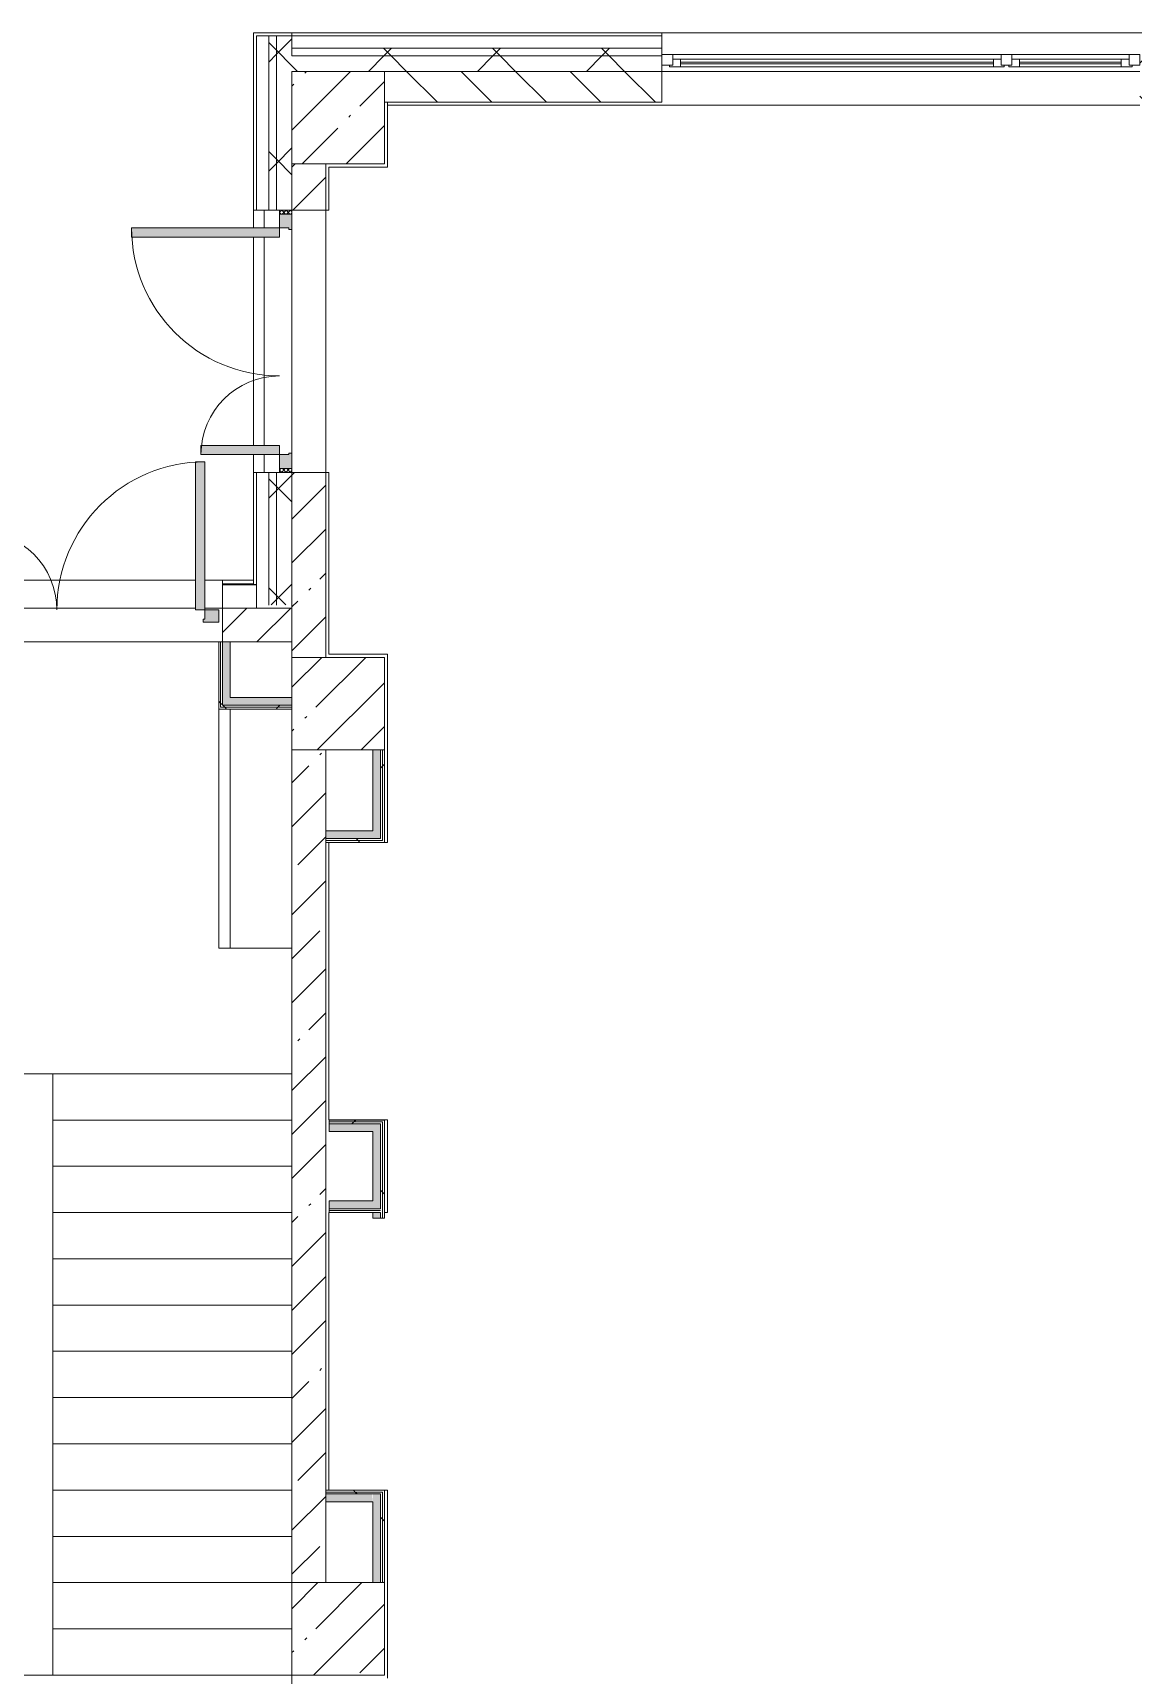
# Model space of a CAD drawing. Header units: millimetres. Extents: x 81711 to 274967, y -8553 to 29000.
# Drawn here: x 188436 to 195574, y 16700 to 27350 of the extents above; entities that cross this region are included whole.
import ezdxf

# ---------------------------------------------------------------- set-up
doc = ezdxf.new("R2010")
doc.units = ezdxf.units.MM
for name, color, linetype, lineweight, true_color in [('A-DOOR-5', 7, 'Continuous', 5, 0xe2e2e2), ('A-DOOR-6', 7, 'Continuous', 5, 0xaaaaaa), ('A-DOOR-FRAM-4', 7, 'Continuous', 5, 0xaaaaaa), ('A-FLOR-2', 7, 'Continuous', 5, 0xaaaaaa), ('I-WALL-25', 7, 'Continuous', 5, 0xe7e7e7), ('I-WALL-26', 7, 'Continuous', 9, 0xe7e7e7)]:
    doc.layers.add(name, color=color, linetype=linetype, lineweight=lineweight, true_color=true_color)
for name, color, linetype, lineweight in [('A-GLAZ-3', 7, 'Continuous', 5), ('A-WALL', 7, 'Continuous', 9), ('A-WALL-10', 7, 'Continuous', 5), ('I-WALL-27', 7, 'Continuous', 5), ('S-COLS-1', 7, 'Continuous', 5), ('S-STRS-MBND-1', 7, 'Continuous', 5)]:
    doc.layers.add(name, color=color, linetype=linetype, lineweight=lineweight)
pattern_1 = [(45, (147956.67, 0), (-353.5534, 353.5534), []), (135, (147956.67, 0), (-353.5534, -353.5534), [])]
pattern_2 = [(45, (147956.67, 0), (-285.123, 285.123), []), (45, (148241.8, 0), (-285.123, 285.123), [504.031, -100.806, 16.764, -84.042])]
pattern_3 = [(45, (147956.7, 0), (-530.33, 530.33), []), (135, (147956.7, 0), (-530.33, -530.33), [])]

# ---------------------------------------------------------------- blocks, each defined once
blk = doc.blocks.new('BSC_Колонна _Прямоугольная - 600х600-V91-1_5_3_птичка')
at = {"layer": 'S-COLS-1'}
h = blk.add_hatch(dxfattribs=at)
h.set_pattern_fill('FP_109', color=256, style=0, pattern_type=2)
h.set_pattern_definition([(45, (-42460, -26800), (-285.123, 285.123), []), (45, (-42174.88, -26800), (-285.123, 285.123), [504.031, -100.806, 16.764, -84.042])])
h.paths.add_polyline_path([(-60, -300), (300, -300), (300, 300), (-300, 300), (-300, -300), (-80, -300)])
for p, q in [((300, 300), (-300, 300)), ((-300, 300), (-300, -300)), ((300, -300), (300, 300)), ((-300, -300), (300, -300))]:
    blk.add_line(p, q, dxfattribs=at)
blk = doc.blocks.new('BSC_Колонна _Прямоугольная - 600х600-V101-1_5_3_птичка')
at = {"layer": 'S-COLS-1'}
h = blk.add_hatch(dxfattribs=at)
h.set_pattern_fill('FP_118', color=256, style=0, pattern_type=2)
h.set_pattern_definition([(45, (-42460, -17000), (-285.123, 285.123), []), (45, (-42174.88, -17000), (-285.123, 285.123), [504.031, -100.806, 16.764, -84.042])])
h.paths.add_polyline_path([(-60, -300), (300, -300), (300, 300), (-300, 300), (-300, -300)])
for p, q in [((300, 300), (-300, 300)), ((-300, 300), (-300, -300)), ((300, -300), (300, 300)), ((-300, -300), (300, -300))]:
    blk.add_line(p, q, dxfattribs=at)
blk = doc.blocks.new('BSC_Колонна _Прямоугольная - 600х600-V102-1_5_3_птичка')
at = {"layer": 'S-COLS-1'}
h = blk.add_hatch(dxfattribs=at)
h.set_pattern_fill('FP_119', color=256, style=0, pattern_type=2)
h.set_pattern_definition([(45, (-42460, -23000), (-285.123, 285.123), []), (45, (-42174.88, -23000), (-285.123, 285.123), [504.031, -100.806, 16.764, -84.042])])
h.paths.add_polyline_path([(300, -300), (300, 300), (-300, 300), (-300, -300), (134, -300)])
for p, q in [((300, 300), (-300, 300)), ((-300, 300), (-300, -300)), ((300, -300), (300, 300)), ((-300, -300), (300, -300))]:
    blk.add_line(p, q, dxfattribs=at)
blk = doc.blocks.new('110_Дверь_СКБ_2Ст_Наружная - ДН-1_л__ Двухстворчатая 1350 х3200 _ЛК_ в свету с верхним остеклением 2-22448815-1_5_3_птичка')
at = {"layer": 'A-DOOR-5'}
for points in [[(754.5, -91), (754.5, 869), (694.5, 869), (694.5, -91)], [(-655.5, -91), (-655.5, 419), (-715.5, 419), (-715.5, -91)]]:
    blk.add_hatch(color=256, dxfattribs=at).paths.add_polyline_path(points)
h = blk.add_hatch(color=256, dxfattribs=at)
h.paths.add_polyline_path([(844.5, -171), (844.5, -91), (754.5, -91), (754.5, -151), (744.5, -151), (744.5, -171), (823.5, -171)])
h.paths.add_polyline_path([(-715.5, -171), (-705.5, -171), (-705.5, -151), (-715.5, -151), (-715.5, -91), (-805.5, -91), (-805.5, -171)])
at = {"layer": 'A-DOOR-6'}
for p, q in [((754.5, 869), (694.5, 869)), ((694.5, 869), (694.5, -91)), ((754.5, -91), (754.5, 869)), ((-715.5, 419), (-715.5, -91)), ((-655.5, 419), (-715.5, 419)), ((-655.5, -91), (-655.5, 419)), ((-715.5, -91), (-655.5, -91)), ((694.5, -91), (754.5, -91))]:
    blk.add_line(p, q, dxfattribs=at)
for centre, radius, start, end in [((754.5, -91), 960, 90, 180), ((-715.5, -91), 510, 0, 90)]:
    blk.add_arc(centre, radius, start, end, dxfattribs=at)
at = {"layer": 'A-DOOR-FRAM-4'}
for p, q in [((-715.5, -91), (-805.5, -91)), ((-805.5, -91), (-805.5, -171)), ((-715.5, -151), (-715.5, -91)), ((754.5, -91), (754.5, -151)), ((844.5, -91), (754.5, -91)), ((844.5, -171), (844.5, -91)), ((-805.5, -171), (-705.5, -171)), ((-705.5, -151), (-715.5, -151)), ((-705.5, -171), (-705.5, -151)), ((754.5, -151), (744.5, -151)), ((744.5, -151), (744.5, -171)), ((744.5, -171), (844.5, -171))]:
    blk.add_line(p, q, dxfattribs=at)
blk = doc.blocks.new('120_Окно_СКБ_2Ст - 120_Окно_СКБ_2Ст 3100х2500 _мал_створка слева_-22273855-1_5_3_птичка')
at = {"layer": 'A-GLAZ-3'}
for p, q in [((-1550, -75), (-1550, -5)), ((-1550, -5), (-1480, -5)), ((1550, -5), (-1550, -5)), ((-1480, -75), (-1550, -75)), ((-1550, -75), (-1500, -75)), ((-1480, -75), (-1500, -75)), ((-1500, -75), (-1500, -85)), ((-1500, -85), (670, -85)), ((670, -85), (-1500, -85)), ((-1480, -5), (-1480, -75)), ((650, -35), (-1480, -35)), ((-1480, -35), (-1480, -75)), ((-1430, -85), (-1430, -35)), ((-1430, -55), (600, -55)), ((600, -65), (-1430, -65)), ((600, -85), (600, -35)), ((650, -75), (650, -5)), ((650, -5), (720, -5)), ((650, -75), (650, -35)), ((720, -75), (650, -75)), ((670, -75), (650, -75)), ((670, -75), (700, -75)), ((670, -85), (670, -75)), ((720, -75), (700, -75)), ((700, -75), (700, -85)), ((700, -85), (1500, -85)), ((1500, -85), (700, -85)), ((720, -5), (720, -75)), ((1480, -35), (720, -35)), ((720, -35), (720, -75)), ((770, -85), (770, -35)), ((770, -55), (1430, -55)), ((1430, -65), (770, -65)), ((1430, -85), (1430, -35)), ((1480, -75), (1480, -5)), ((1480, -5), (1550, -5)), ((1480, -75), (1480, -35)), ((1550, -75), (1480, -75)), ((1500, -75), (1480, -75)), ((1500, -75), (1550, -75)), ((1500, -85), (1500, -75)), ((1550, -5), (1550, -75))]:
    blk.add_line(p, q, dxfattribs=at)
blk = doc.blocks.new('110_Дверь_СКБ_2Ст_Наружная - ДН-1_л__ Двухстворчатая 1350 х3200 _ЛК_ в свету с верхним остеклением EI30-23529464-1_5_3_птичка')
at = {"layer": 'A-DOOR-5'}
for points in [[(694.5, 105), (694.5, -45), (754.5, -45), (754.5, 915), (694.5, 915), (694.5, 125)], [(-715.5, -25), (-715.5, -45), (-655.5, -45), (-655.5, 465), (-715.5, 465), (-715.5, 12.4)]]:
    blk.add_hatch(color=256, dxfattribs=at).paths.add_polyline_path(points)
h = blk.add_hatch(color=256, dxfattribs=at)
h.paths.add_polyline_path([(-805.5, -125), (-705.5, -125), (-705.5, -105), (-715.5, -105), (-715.5, -45), (-805.5, -45)])
h.paths.add_polyline_path([(744.5, -125), (844.5, -125), (844.5, -45), (754.5, -45), (754.5, -105), (744.5, -105)])
at = {"layer": 'A-DOOR-6'}
h = blk.add_hatch(dxfattribs=at)
h.set_pattern_fill('FP_178', color=256, style=0, pattern_type=2)
h.set_pattern_definition([(135, (1451.41, 189.685), (-14.14214, -14.14214), []), (225, (1451.41, 189.685), (14.14214, -14.14214), [])])
h.paths.add_polyline_path([(844.5, -125), (869.5, -125), (869.5, -45), (844.5, -45), (844.5, -105)])
at = {"layer": 'A-DOOR-FRAM-4'}
h = blk.add_hatch(dxfattribs=at)
h.set_pattern_fill('FP_179', color=256, style=0, pattern_type=2)
h.set_pattern_definition([(45, (-671.384, 189.685), (-14.1421, 14.1421), []), (135, (-671.384, 189.685), (-14.1421, -14.1421), [])])
h.paths.add_polyline_path([(-830.5, -45), (-830.5, -125), (-805.5, -125), (-805.5, -45)])
at = {"layer": 'A-DOOR-6'}
for p, q in [((754.5, 915), (694.5, 915)), ((694.5, 915), (694.5, -45)), ((754.5, -45), (754.5, 915)), ((-715.5, 465), (-715.5, -45)), ((-655.5, 465), (-715.5, 465)), ((-655.5, -45), (-655.5, 465)), ((-715.5, -45), (-655.5, -45)), ((694.5, -45), (754.5, -45))]:
    blk.add_line(p, q, dxfattribs=at)
for centre, radius, start, end in [((754.5, -45), 960, 90, 180), ((-715.5, -45), 510, 0, 90)]:
    blk.add_arc(centre, radius, start, end, dxfattribs=at)
at = {"layer": 'A-DOOR-FRAM-4'}
for p, q in [((-805.5, -45), (-830.5, -45)), ((-830.5, -45), (-830.5, -125)), ((-715.5, -45), (-805.5, -45)), ((-805.5, -45), (-805.5, -125)), ((-805.5, -125), (-805.5, -45)), ((-715.5, -105), (-715.5, -45)), ((-705.5, -105), (-715.5, -105)), ((-705.5, -125), (-705.5, -105)), ((754.5, -105), (744.5, -105)), ((744.5, -105), (744.5, -125)), ((754.5, -45), (754.5, -105)), ((844.5, -45), (754.5, -45)), ((844.5, -125), (844.5, -45)), ((869.5, -45), (844.5, -45)), ((844.5, -45), (844.5, -125)), ((869.5, -125), (869.5, -45)), ((-830.5, -125), (-805.5, -125)), ((-805.5, -125), (-705.5, -125)), ((744.5, -125), (844.5, -125)), ((844.5, -125), (869.5, -125))]:
    blk.add_line(p, q, dxfattribs=at)
blk = doc.blocks.new('Зашивка приборов отопления6 - Зашивка приборов отопления-33276534-1_5_3_птичка')
at = {"layer": 'A-WALL-10'}
for p, q in [((75235, 535), (73685, 535)), ((73685, 535), (73685, 460)), ((73685, 460), (73685, 60)), ((75235, 460), (73685, 460)), ((73685, 460), (73685, 60)), ((73685, 460), (75235, 460))]:
    blk.add_line(p, q, dxfattribs=at)

msp = doc.modelspace()

# ---------------------------------------------------------------- hatches: boundary and pattern name
at = {"layer": 'A-WALL-10'}
h = msp.add_hatch(dxfattribs=at)
h.set_pattern_fill('FP_94', color=256, style=0, pattern_type=2)
h.set_pattern_definition(pattern_1)
h.paths.add_polyline_path([(189966.7, 23639.7), (190016.7, 23641.9), (190016.7, 24500), (189966.7, 24500), (189966.7, 23640.3)])
h.paths.add_polyline_path([(190016.7, 26200), (190016.7, 27330), (189966.7, 27330), (189966.7, 26200), (190006.7, 26200)])
h = msp.add_hatch(dxfattribs=at)
h.set_pattern_fill('FP_94', color=256, style=0, pattern_type=2)
h.set_pattern_definition(pattern_1)
h.paths.add_polyline_path([(190016.7, 23639.7), (190116.7, 23641.9), (190116.7, 24500), (190016.7, 24500), (190016.7, 23640.3)])
h.paths.add_polyline_path([(190036.7, 26200), (190116.7, 26200), (190116.7, 27330), (190016.7, 27330), (190016.7, 26200)])
h = msp.add_hatch(dxfattribs=at)
h.set_pattern_fill('FP_94', color=256, style=0, pattern_type=2)
h.set_pattern_definition(pattern_1)
h.paths.add_polyline_path([(231381.8, 27200), (232926.7, 27200), (232926.7, 27250), (228306.7, 27250), (228306.7, 27200), (231181.8, 27200)])
h.paths.add_polyline_path([(218766.7, 27200), (218766.7, 27250), (216166.7, 27250), (216166.7, 27200), (218266.7, 27200)])
h.paths.add_polyline_path([(214716.7, 27200), (215066.7, 27200), (215066.7, 27250), (214116.7, 27250), (214116.7, 27200)])
h.paths.add_polyline_path([(220866.7, 27200), (222206.7, 27200), (222206.7, 27250), (220866.7, 27250), (220866.7, 27210)])
h.paths.add_polyline_path([(225206.7, 27200), (225206.7, 27250), (224306.7, 27250), (224306.7, 27200), (224706.7, 27200)])
h.paths.add_polyline_path([(205661.7, 27200), (205661.7, 27250), (204816.7, 27250), (204816.7, 27200)])
h.paths.add_polyline_path([(208214.7, 27200), (209016.7, 27200), (209016.7, 27250), (207961.7, 27250), (207961.7, 27200)])
h.paths.add_polyline_path([(196716.7, 27200), (196716.7, 27250), (195616.7, 27250), (195616.7, 27200), (196116.7, 27200)])
h.paths.add_polyline_path([(198816.7, 27200), (199716.7, 27200), (199716.7, 27250), (198816.7, 27250), (198816.7, 27210)])
h.paths.add_polyline_path([(202716.7, 27200), (202716.7, 27250), (201816.7, 27250), (201816.7, 27200), (202636.5, 27200)])
h.paths.add_polyline_path([(192516.7, 27200), (192516.7, 27250), (190116.7, 27250), (190116.7, 27200), (191480.1, 27200)])
h = msp.add_hatch(dxfattribs=at)
h.set_pattern_fill('FP_94', color=256, style=0, pattern_type=2)
h.set_pattern_definition(pattern_1)
h.paths.add_polyline_path([(190716.7, 27100), (192516.7, 27100), (192516.7, 27200), (190116.7, 27200), (190116.7, 27100)])
h.paths.add_polyline_path([(208716.7, 27100), (209016.7, 27100), (209016.7, 27200), (207961.7, 27200), (207961.7, 27100), (208214.7, 27100)])
h.paths.add_polyline_path([(232056.7, 27100), (232926.7, 27100), (232922.1, 27200), (228306.7, 27198.1), (228306.7, 27100), (231381.8, 27100)])
h.paths.add_polyline_path([(198816.7, 27100), (199716.7, 27100), (199716.7, 27200), (198816.7, 27200), (198816.7, 27140)])
h.paths.add_polyline_path([(201816.7, 27100), (202716.7, 27100), (202716.7, 27200), (201816.7, 27200), (201816.7, 27140)])
h.paths.add_polyline_path([(195816.7, 27100), (196716.7, 27100), (196716.7, 27200), (195616.7, 27200), (195616.7, 27100)])
h.paths.add_polyline_path([(215066.7, 27100), (215066.7, 27102), (215034.7, 27102), (215034.7, 27110), (215066.7, 27110), (215066.7, 27200), (214116.7, 27200), (214116.7, 27100), (215034.7, 27100)])
h.paths.add_polyline_path([(205661.7, 27100), (205661.7, 27200), (204816.7, 27200), (204816.7, 27100), (205306.7, 27100)])
h.paths.add_polyline_path([(224706.7, 27100), (225206.7, 27100), (225206.7, 27200), (224306.7, 27200), (224306.7, 27100)])
h.paths.add_polyline_path([(216198.7, 27100), (218766.7, 27100), (218766.7, 27200), (216166.7, 27200), (216166.7, 27110), (216198.7, 27110), (216198.7, 27102), (216166.7, 27100)])
h.paths.add_polyline_path([(221496.7, 27100), (222206.7, 27100), (222206.7, 27200), (220866.7, 27200), (220866.7, 27100)])
h = msp.add_hatch(dxfattribs=at)
h.set_pattern_fill('FP_105', color=256, style=0, pattern_type=2)
h.set_pattern_definition([(135, (147956.67, 0), (-176.7767, -176.7767), [])])
h.paths.add_polyline_path([(205306.7, 26900), (205661.7, 26900), (205661.7, 27100), (204816.7, 27100), (204816.7, 26900)])
h.paths.add_polyline_path([(190716.7, 26900), (192516.7, 26900), (192516.7, 27100), (190716.7, 27100), (190716.7, 27061.4)])
h.paths.add_polyline_path([(198917.7, 26900), (199716.7, 26900), (199716.7, 27100), (198816.7, 27100), (198816.7, 26900)])
h.paths.add_polyline_path([(201816.7, 26900), (202116.7, 26900), (202116.7, 27100), (201816.7, 27100), (201816.7, 26969.4)])
h.paths.add_polyline_path([(228606.7, 26900), (228606.7, 27100), (228306.7, 27100), (228306.7, 26900)])
h.paths.add_polyline_path([(208716.7, 26900), (209016.7, 26900), (209016.7, 27100), (208716.7, 27100), (208716.7, 26953.9)])
h.paths.add_polyline_path([(224706.7, 26900), (224706.7, 27100), (224306.7, 27100), (224306.7, 26900), (224384.9, 26900)])
h.paths.add_polyline_path([(215016.7, 26900), (215016.7, 27100), (214716.7, 27100), (214716.7, 26900)])
h.paths.add_polyline_path([(207961.7, 26900), (208116.7, 26900), (208116.7, 27100), (207961.7, 27100), (207961.7, 26936.5)])
h.paths.add_polyline_path([(216162.7, 26900), (218266.7, 26900), (218266.7, 27100), (216162.7, 27100), (216162.7, 27091.3)])
h.paths.add_polyline_path([(222206.7, 26900), (222206.7, 27100), (221996.7, 27100), (221996.7, 26900)])
h.paths.add_polyline_path([(221496.7, 26900), (221496.7, 27100), (220866.7, 27100), (220866.7, 26900)])
h.paths.add_polyline_path([(195616.7, 26900), (196116.7, 26900), (196116.7, 27100), (195616.7, 27100), (195616.7, 27079.6)])
h = msp.add_hatch(dxfattribs=at)
h.set_pattern_fill('FP_94', color=256, style=0, pattern_type=2)
h.set_pattern_definition(pattern_1)
h.paths.add_polyline_path([(186496.2, 23620), (186866.7, 23620), (186866.7, 23769.7), (186446.7, 23769.7), (186449, 23620)])
h.paths.add_polyline_path([(187766.7, 23620), (187966.7, 23620), (187966.7, 23769.7), (187766.7, 23769.7), (187766.7, 23627.7)])
h.paths.add_polyline_path([(189666.7, 23620), (189886.7, 23620), (189886.7, 23769.7), (189666.7, 23769.7), (189666.7, 23640.3)])
at = {"layer": 'I-WALL-25'}
for points in [[(190641.7, 22125), (190691.7, 22125), (190691.7, 22700), (190641.7, 22700), (190641.7, 22175)], [(190356.7, 22125), (190641.7, 22125), (190641.7, 22175), (190336.7, 22175), (190336.7, 22125)], [(190357.7, 20225), (190641.7, 20225), (190641.7, 20275), (190357.7, 20275)], [(190641.7, 19725), (190641.7, 19775), (190357.7, 19775), (190357.7, 19725)], [(190641.7, 17825), (190636.9, 17875), (190336.7, 17875), (190336.7, 17825)], [(190641.7, 17300), (190691.7, 17300), (190691.7, 17875), (190641.7, 17875), (190641.7, 17825)]]:
    msp.add_hatch(color=256, dxfattribs=at).paths.add_polyline_path(points)
h = msp.add_hatch(color=256, dxfattribs=at)
h.paths.add_polyline_path([(190641.7, 19662.5), (190691.7, 19662.5), (190691.7, 19700), (190641.7, 19700)])
h.paths.add_polyline_path([(190691.7, 19725), (190691.7, 20275), (190641.7, 20275), (190641.7, 19725), (190682.3, 19725)])
at = {"layer": 'I-WALL-26'}
for points in [[(189716.7, 22990), (189716.7, 23400), (189666.7, 23400), (189666.7, 22990)], [(190010.3, 22990), (190116.7, 22990), (190116.7, 23040), (189716.7, 23040), (189716.7, 22990), (189965.3, 22990)]]:
    msp.add_hatch(color=256, dxfattribs=at).paths.add_polyline_path(points)
at = {"layer": 'I-WALL-27'}
h = msp.add_hatch(dxfattribs=at)
h.set_pattern_fill('FP_74', color=256, style=0, pattern_type=2)
h.set_pattern_definition(pattern_2)
h.paths.add_polyline_path([(190230.3, 23300), (190336.7, 23300), (190336.7, 24500), (190116.7, 24500), (190116.7, 23300)])
h.paths.add_polyline_path([(190116.7, 26200), (190336.7, 26200), (190336.7, 26500), (190116.7, 26500)])
h = msp.add_hatch(dxfattribs=at)
h.set_pattern_fill('FP_74', color=256, style=0, pattern_type=2)
h.set_pattern_definition(pattern_2)
h.paths.add_polyline_path([(187966.7, 23400), (187966.7, 23620), (187766.7, 23619.7), (187766.7, 23400)])
h.paths.add_polyline_path([(189716.7, 23400), (190116.7, 23400), (190111.6, 23620), (189666.7, 23619.7), (189666.7, 23400)])
h.paths.add_polyline_path([(186716.7, 23400), (186866.7, 23400), (186866.7, 23620), (186496.7, 23619.7), (186496.7, 23420.3), (186716.7, 23420.3)])
h = msp.add_hatch(dxfattribs=at)
h.set_pattern_fill('FP_192', color=256, style=0, pattern_type=2)
h.set_pattern_definition(pattern_3)
h.paths.add_polyline_path([(189654.2, 22965), (189654.2, 23400), (189641.7, 23400), (189641.7, 22965)])
h = msp.add_hatch(dxfattribs=at)
h.set_pattern_fill('FP_192', color=256, style=0, pattern_type=2)
h.set_pattern_definition(pattern_3)
h.paths.add_polyline_path([(189654.2, 22977.5), (189666.7, 22977.5), (189666.7, 23400), (189654.2, 23400), (189654.2, 23040)])
h = msp.add_hatch(dxfattribs=at)
h.set_pattern_fill('FP_192', color=256, style=0, pattern_type=2)
h.set_pattern_definition(pattern_3)
h.paths.add_polyline_path([(190019.5, 22965), (190116.7, 22965), (190116.7, 22977.5), (189654.2, 22975), (189654.2, 22965), (190017.4, 22965)])
h = msp.add_hatch(dxfattribs=at)
h.set_pattern_fill('FP_192', color=256, style=0, pattern_type=2)
h.set_pattern_definition(pattern_3)
h.paths.add_polyline_path([(190116.7, 22977.5), (190116.7, 22990), (189666.7, 22990), (189666.7, 22977.5), (190014.9, 22977.5)])
h = msp.add_hatch(dxfattribs=at)
h.set_pattern_fill('FP_74', color=256, style=0, pattern_type=2)
h.set_pattern_definition(pattern_2)
h.paths.add_polyline_path([(190116.7, 17300), (190336.7, 17300), (190336.7, 22700), (190116.7, 22700), (190116.7, 17892.8)])
h = msp.add_hatch(dxfattribs=at)
h.set_pattern_fill('FP_192', color=256, style=0, pattern_type=2)
h.set_pattern_definition(pattern_3)
h.paths.add_polyline_path([(190704.2, 22112.5), (190704.2, 22700), (190691.7, 22700), (190691.7, 22112.5)])
h = msp.add_hatch(dxfattribs=at)
h.set_pattern_fill('FP_192', color=256, style=0, pattern_type=2)
h.set_pattern_definition(pattern_3)
h.paths.add_polyline_path([(190716.7, 22100), (190716.7, 22700), (190704.2, 22700), (190704.2, 22100)])
h = msp.add_hatch(dxfattribs=at)
h.set_pattern_fill('FP_192', color=256, style=0, pattern_type=2)
h.set_pattern_definition(pattern_3)
h.paths.add_polyline_path([(190691.4, 22112.5), (190691.7, 22112.5), (190691.7, 22125), (190336.7, 22125), (190336.7, 22112.5), (190641.7, 22112.5)])
h = msp.add_hatch(dxfattribs=at)
h.set_pattern_fill('FP_192', color=256, style=0, pattern_type=2)
h.set_pattern_definition(pattern_3)
h.paths.add_polyline_path([(190356.7, 22100), (190704.2, 22100), (190704.2, 22112.5), (190336.7, 22112.5), (190336.7, 22100)])
h = msp.add_hatch(dxfattribs=at)
h.set_pattern_fill('FP_192', color=256, style=0, pattern_type=2)
h.set_pattern_definition(pattern_3)
h.paths.add_polyline_path([(190704.2, 20287.5), (190704.2, 20300), (190357.7, 20300), (190357.7, 20287.5), (190691.7, 20287.5)])
h = msp.add_hatch(dxfattribs=at)
h.set_pattern_fill('FP_192', color=256, style=0, pattern_type=2)
h.set_pattern_definition(pattern_3)
h.paths.add_polyline_path([(190680.5, 20275), (190691.7, 20280.1), (190691.7, 20287.5), (190357.7, 20287.5), (190357.7, 20275), (190641.7, 20275)])
h = msp.add_hatch(dxfattribs=at)
h.set_pattern_fill('FP_192', color=256, style=0, pattern_type=2)
h.set_pattern_definition(pattern_3)
h.paths.add_polyline_path([(190704.2, 19662.5), (190704.2, 20287.5), (190691.7, 20287.5), (190691.7, 19662.5)])
h = msp.add_hatch(dxfattribs=at)
h.set_pattern_fill('FP_192', color=256, style=0, pattern_type=2)
h.set_pattern_definition(pattern_3)
h.paths.add_polyline_path([(190716.7, 19662.5), (190716.7, 20300), (190704.2, 20300), (190704.2, 19662.5)])
h = msp.add_hatch(dxfattribs=at)
h.set_pattern_fill('FP_192', color=256, style=0, pattern_type=2)
h.set_pattern_definition(pattern_3)
h.paths.add_polyline_path([(190704.2, 17887.5), (190704.2, 17900), (190336.7, 17900), (190336.7, 17887.5), (190691.7, 17887.5)])
h = msp.add_hatch(dxfattribs=at)
h.set_pattern_fill('FP_192', color=256, style=0, pattern_type=2)
h.set_pattern_definition(pattern_3)
h.paths.add_polyline_path([(190704.2, 17300), (190716.7, 17300), (190716.7, 17900), (190704.2, 17900), (190704.2, 17825)])
h = msp.add_hatch(dxfattribs=at)
h.set_pattern_fill('FP_192', color=256, style=0, pattern_type=2)
h.set_pattern_definition(pattern_3)
h.paths.add_polyline_path([(190691.7, 17875), (190691.4, 17887.5), (190336.7, 17887.5), (190336.7, 17875), (190641.7, 17875)])
h = msp.add_hatch(dxfattribs=at)
h.set_pattern_fill('FP_192', color=256, style=0, pattern_type=2)
h.set_pattern_definition(pattern_3)
h.paths.add_polyline_path([(190704.2, 17300), (190704.2, 17887.5), (190691.7, 17887.5), (190691.7, 17300)])

# ---------------------------------------------------------------- linework, layer by layer
at = {"layer": 'A-FLOR-2'}
for p, q in [((190736.7, 26880), (190736.7, 26480)), ((190736.7, 26480), (190356.7, 26480)), ((190356.7, 26480), (190356.7, 26200)), ((189866.7, 26200), (189866.7, 26085)), ((190356.7, 26200), (190336.7, 26200)), ((189866.7, 26025), (189866.7, 24675)), ((189866.7, 24615), (189866.7, 24500)), ((190336.7, 24500), (190356.7, 24500)), ((190356.7, 24500), (190356.7, 23320)), ((190356.7, 23320), (190736.7, 23320)), ((190736.7, 23320), (190736.7, 22100)), ((190356.7, 22100), (190356.7, 20300.5)), ((190736.7, 22100), (190716.7, 22100)), ((190356.7, 20300.5), (190736.7, 20300.5)), ((190736.7, 20300.5), (190736.7, 19700.5)), ((190356.7, 19700.5), (190356.7, 17900)), ((190736.7, 19700.5), (190715.9, 19700.5)), ((190716.7, 17900), (190736.7, 17900)), ((190736.7, 17900), (190736.7, 16680))]:
    msp.add_line(p, q, dxfattribs=at)
at = {"layer": 'A-WALL'}
for p, q in [((189886.7, 27330), (190116.7, 27330)), ((189886.7, 27330), (189886.7, 26200)), ((189966.7, 27330), (189966.7, 26200)), ((190016.7, 27330), (190016.7, 26200)), ((190116.7, 27350), (190116.7, 27200)), ((192516.7, 27330), (190116.7, 27330)), ((192516.7, 27250), (190116.7, 27250)), ((192516.7, 27200), (190116.7, 27200)), ((192516.7, 27100), (190716.7, 27100)), ((190716.7, 27100), (192516.7, 27100)), ((190116.7, 26200), (190116.7, 26500)), ((189886.7, 24500), (189886.7, 23639.7)), ((189966.7, 24500), (189966.7, 23639.7)), ((190016.7, 24500), (190016.7, 23639.7)), ((190116.7, 23639.7), (190116.7, 24500)), ((189886.7, 23772.7), (189666.7, 23772.7)), ((189886.7, 23769.7), (189666.7, 23769.7)), ((189866.7, 23772.7), (189866.7, 23777.7)), ((189666.7, 23620), (189866.7, 23620)), ((189866.7, 23620), (189866.7, 23619.7)), ((189866.7, 23619.7), (189886.7, 23619.7)), ((189654.2, 22977.5), (189654.2, 23400)), ((189716.7, 23400), (189666.7, 23400)), ((189666.7, 22990), (189666.7, 23400)), ((190116.7, 22977.5), (189654.2, 22977.5)), ((190116.7, 22990), (189666.7, 22990)), ((190691.7, 22125), (190691.7, 22700)), ((190704.2, 22112.5), (190704.2, 22700)), ((190336.7, 22175), (190336.7, 22100)), ((190336.7, 22125), (190691.7, 22125)), ((190336.7, 22112.5), (190704.2, 22112.5)), ((190704.2, 20287.5), (190357.7, 20287.5)), ((190691.7, 20275), (190357.7, 20275)), ((190691.7, 19725), (190691.7, 20275)), ((190704.2, 19662.5), (190704.2, 20287.5)), ((190357.7, 19725), (190691.7, 19725)), ((190357.7, 19712.5), (190691.7, 19712.5)), ((190691.7, 19700), (190641.7, 19700)), ((190691.7, 19662.5), (190691.7, 19700)), ((190336.7, 17900), (190336.7, 17825)), ((190704.2, 17887.5), (190336.7, 17887.5)), ((190691.7, 17875), (190336.7, 17875)), ((190691.7, 17300), (190691.7, 17875)), ((190704.2, 17300), (190704.2, 17887.5))]:
    msp.add_line(p, q, dxfattribs=at)
at = {"layer": 'A-WALL-10'}
for p, q in [((190116.7, 27350), (189866.7, 27350)), ((189866.7, 27350), (189866.7, 26200)), ((190116.7, 27350), (215066.7, 27350)), ((192516.7, 27100), (192516.7, 27350)), ((192516.7, 26900), (192516.7, 27100)), ((195616.7, 27100), (192516.7, 27100)), ((190716.7, 26900), (192516.7, 26900)), ((189866.7, 26200), (190036.7, 26200)), ((189936.7, 26085), (189936.7, 26200)), ((189936.7, 24675), (189936.7, 26025)), ((190116.7, 26075), (190116.7, 24625)), ((189936.7, 24500), (189936.7, 24615)), ((190036.7, 24500), (189866.7, 24500)), ((189866.7, 24500), (189866.7, 23777.7)), ((188141.7, 23799.7), (189491.7, 23799.7)), ((189551.7, 23799.7), (189867.3, 23799.7)), ((189666.7, 23799.7), (189666.7, 23620)), ((189866.7, 23777.7), (189666.7, 23777.7)), ((189491.7, 23619.7), (188141.7, 23619.7)), ((189666.7, 23619.7), (189551.7, 23619.7)), ((189886.7, 23639.7), (189886.7, 23619.7)), ((189886.7, 23619.7), (190116.7, 23619.7))]:
    msp.add_line(p, q, dxfattribs=at)
at = {"layer": 'I-WALL-27'}
for p, q in [((192516.7, 27100), (195616.7, 27100)), ((190736.7, 26900), (190736.7, 26880)), ((195617.3, 26880), (190736.7, 26880)), ((190336.7, 26500), (190336.7, 23300)), ((190116.7, 26200), (190336.7, 26200)), ((190336.7, 24500), (190116.7, 24500)), ((188141.7, 23620), (189491.7, 23620)), ((189551.7, 23620), (189666.7, 23620)), ((189666.7, 23620), (189666.7, 23400)), ((190116.7, 23620), (189866.7, 23620)), ((190116.7, 23639.7), (190116.7, 23300)), ((189666.7, 23400), (186496.7, 23400)), ((189641.7, 23400), (189641.7, 22965)), ((189716.7, 23400), (190116.7, 23400)), ((189716.7, 23040), (189716.7, 23400)), ((190116.7, 23040), (189716.7, 23040)), ((189641.7, 22965), (190116.7, 22965)), ((190116.7, 22700), (190116.7, 17300)), ((190336.7, 22175), (190336.7, 22700)), ((190641.7, 22700), (190641.7, 22175)), ((190716.7, 22100), (190716.7, 22700)), ((190641.7, 22175), (190336.7, 22175)), ((190336.7, 17900), (190336.7, 22100)), ((190336.7, 22100), (190716.7, 22100)), ((190716.7, 20300), (190357.7, 20300)), ((190357.7, 20300), (190357.7, 20225)), ((190716.7, 19662.5), (190716.7, 20300)), ((190357.7, 20225), (190641.7, 20225)), ((190641.7, 20225), (190641.7, 19775)), ((190641.7, 19775), (190357.7, 19775)), ((190357.7, 19775), (190357.7, 19700)), ((190357.7, 19700), (190641.7, 19700)), ((190641.7, 19700), (190641.7, 19662.5)), ((190641.7, 19662.5), (190716.7, 19662.5)), ((190716.7, 17900), (190336.7, 17900)), ((190716.7, 17300), (190716.7, 17900)), ((190336.7, 17300), (190336.7, 17825)), ((190336.7, 17825), (190641.7, 17825)), ((190641.7, 17825), (190641.7, 17300))]:
    msp.add_line(p, q, dxfattribs=at)
at = {"layer": 'S-STRS-MBND-1'}
for p, q in [((190116.7, 23400), (186716.7, 23400)), ((190116.7, 20600), (190116.7, 23400)), ((186716.7, 20600), (188566.7, 20600)), ((188566.7, 20600), (190116.7, 20600)), ((188566.7, 16700), (188566.7, 20600)), ((188566.7, 20600), (190116.7, 20600)), ((190116.7, 16700), (190116.7, 20600)), ((188566.7, 20300), (190116.7, 20300)), ((188566.7, 20300), (190116.7, 20300)), ((188566.7, 20000), (190116.7, 20000)), ((188566.7, 20000), (190116.7, 20000)), ((188566.7, 19700), (190116.7, 19700)), ((188566.7, 19700), (190116.7, 19700)), ((188566.7, 19400), (190116.7, 19400)), ((188566.7, 19400), (190116.7, 19400)), ((188566.7, 19100), (190116.7, 19100)), ((188566.7, 19100), (190116.7, 19100)), ((188566.7, 18800), (190116.7, 18800)), ((188566.7, 18800), (190116.7, 18800)), ((188566.7, 18500), (190116.7, 18500)), ((188566.7, 18500), (190116.7, 18500)), ((188566.7, 18200), (190116.7, 18200)), ((188566.7, 18200), (190116.7, 18200)), ((188566.7, 17900), (190116.7, 17900)), ((188566.7, 17900), (190116.7, 17900)), ((188566.7, 17600), (190116.7, 17600)), ((188566.7, 17600), (190116.7, 17600)), ((188566.7, 17300), (190116.7, 17300)), ((188566.7, 17300), (190116.7, 17300)), ((188566.7, 17000), (190116.7, 17000)), ((188566.7, 17000), (190116.7, 17000)), ((188566.7, 16700), (188266.7, 16700)), ((188566.7, 16700), (190116.7, 16700)), ((188566.7, 16700), (190116.7, 16700)), ((190116.7, 15200), (190116.7, 16700))]:
    msp.add_line(p, q, dxfattribs=at)

# ---------------------------------------------------------------- block references
at = {"layer": 'A-DOOR-6', "rotation": 89.9999999999999}
msp.add_blockref('110_Дверь_СКБ_2Ст_Наружная - ДН-1_л__ Двухстворчатая 1350 х3200 _ЛК_ в свету с верхним остеклением EI30-23529464-1_5_3_птичка', (189991.7, 25330.5), dxfattribs=at)
at = {"layer": 'A-DOOR-6'}
msp.add_blockref('110_Дверь_СКБ_2Ст_Наружная - ДН-1_л__ Двухстворчатая 1350 х3200 _ЛК_ в свету с верхним остеклением 2-22448815-1_5_3_птичка', (188797.2, 23698.7), dxfattribs=at)
at = {"layer": 'A-GLAZ-3'}
msp.add_blockref('120_Окно_СКБ_2Ст - 120_Окно_СКБ_2Ст 3100х2500 _мал_створка слева_-22273855-1_5_3_птичка', (194066.7, 27215), dxfattribs=at)
at = {"layer": 'A-WALL-10', "rotation": 89.9999999999998}
msp.add_blockref('Зашивка приборов отопления6 - Зашивка приборов отопления-33276534-1_5_3_птичка', (190176.7, -52270), dxfattribs=at)
at = {"layer": 'S-COLS-1'}
for name, p in [('BSC_Колонна _Прямоугольная - 600х600-V91-1_5_3_птичка', (190416.7, 26800)), ('BSC_Колонна _Прямоугольная - 600х600-V102-1_5_3_птичка', (190416.7, 23000)), ('BSC_Колонна _Прямоугольная - 600х600-V101-1_5_3_птичка', (190416.7, 17000))]:
    msp.add_blockref(name, p, dxfattribs=at)

doc.saveas('drawing.dxf')
